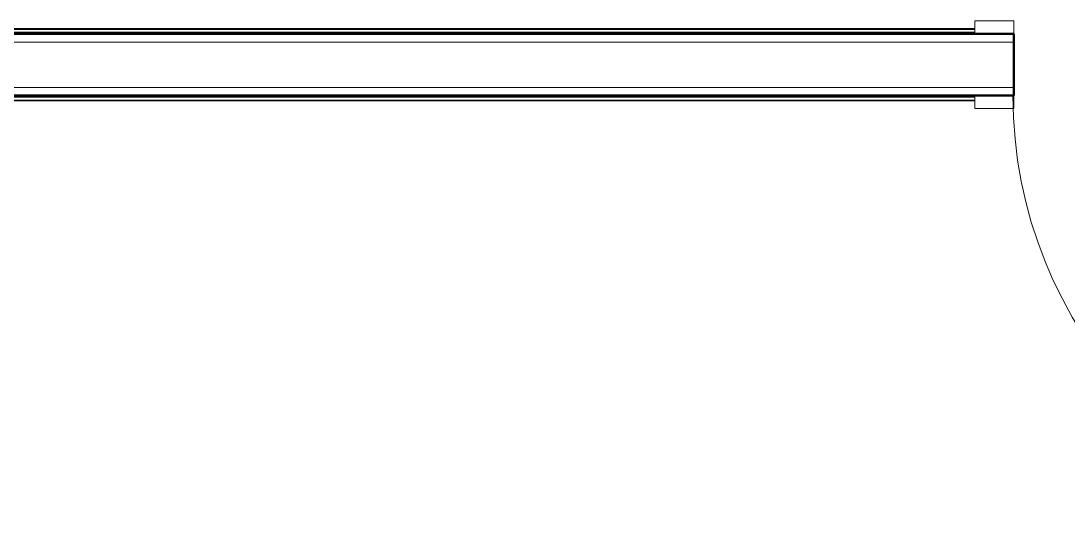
# Model space of a CAD drawing. Header units: inches. Extents: x -4235 to -464, y 9706 to 12425.
# Drawn here: x -3759 to -3678.3, y 10932.6 to 10972.3 of the extents above; entities that cross this region are included whole.
import ezdxf

# ---------------------------------------------------------------- set-up
doc = ezdxf.new("R2010")
doc.units = ezdxf.units.IN
doc.header["$MEASUREMENT"] = 0
for name, color, linetype, lineweight in [('0-1', 7, 'Continuous', 5), ('0-2', 254, 'Continuous', 9), ('A-DOOR-1', 7, 'Continuous', 9), ('A-DOOR-2', 90, 'Continuous', 20), ('A-DOOR-FRAM-1', 90, 'Continuous', 20), ('A-WALL-1', 250, 'Continuous', 50), ('A-WALL-2', 50, 'Continuous', 13), ('A-WALL-3', 10, 'Continuous', 9), ('A-WALL-4', 254, 'Continuous', 9), ('A-WALL-5', 7, 'Continuous', 9)]:
    doc.layers.add(name, color=color, linetype=linetype, lineweight=lineweight)

# ---------------------------------------------------------------- blocks, each defined once
blk = doc.blocks.new('Basic Wall _ INT - W4BØF - _5_8 GYP - 2X4 WOOD_BATT_ - 5_8 GYP_ - ___-3208728-BACKGROUND - 1ST FLOOR')
at = {"layer": 'A-WALL-3'}
for p, q in [((-3823.824, 10966.581), (-3823.824, 10966.557)), ((-3823.824, 10966.581), (-3823.199, 10966.581)), ((-3796.549, 10966.581), (-3791.799, 10966.581)), ((-3685.499, 10966.581), (-3682.513, 10966.581)), ((-3823.824, 10966.441), (-3823.824, 10966.379)), ((-3823.824, 10966.375), (-3823.824, 10966.23)), ((-3823.824, 10966.23), (-3823.824, 10966.167)), ((-3823.199, 10966.23), (-3823.824, 10966.23)), ((-3796.855, 10966.23), (-3796.962, 10966.23)), ((-3796.76, 10966.23), (-3796.843, 10966.23)), ((-3796.699, 10966.23), (-3796.751, 10966.23)), ((-3791.799, 10966.23), (-3796.549, 10966.23)), ((-3791.602, 10966.23), (-3791.654, 10966.23)), ((-3791.514, 10966.23), (-3791.596, 10966.23)), ((-3791.397, 10966.23), (-3791.505, 10966.23))]:
    blk.add_line(p, q, dxfattribs=at)
at = {"layer": 'A-WALL-4'}
for p, q in [((-3823.824, 10966.538), (-3823.824, 10966.581)), ((-3823.199, 10966.581), (-3796.549, 10966.581)), ((-3791.799, 10966.581), (-3685.499, 10966.581)), ((-3823.824, 10966.456), (-3823.824, 10966.538)), ((-3823.824, 10966.456), (-3823.199, 10966.456)), ((-3823.824, 10966.167), (-3823.824, 10966.456)), ((-3823.199, 10966.167), (-3823.824, 10966.167)), ((-3796.962, 10966.23), (-3823.199, 10966.23)), ((-3796.857, 10966.167), (-3796.962, 10966.167)), ((-3796.762, 10966.167), (-3796.843, 10966.167)), ((-3796.7, 10966.167), (-3796.751, 10966.167)), ((-3796.549, 10966.456), (-3795.946, 10966.456)), ((-3791.799, 10966.167), (-3796.549, 10966.167)), ((-3795.924, 10966.456), (-3791.821, 10966.456)), ((-3791.603, 10966.167), (-3791.654, 10966.167)), ((-3791.515, 10966.167), (-3791.596, 10966.167)), ((-3791.399, 10966.167), (-3791.505, 10966.167)), ((-3685.499, 10966.23), (-3791.385, 10966.23))]:
    blk.add_line(p, q, dxfattribs=at)
at = {"layer": 'A-WALL-5'}
for p, q in [((-3823.199, 10966.456), (-3796.549, 10966.456)), ((-3796.962, 10966.167), (-3823.199, 10966.167)), ((-3791.799, 10966.456), (-3685.499, 10966.456)), ((-3685.499, 10966.167), (-3791.385, 10966.167))]:
    blk.add_line(p, q, dxfattribs=at)
blk = doc.blocks.new('Basic Wall _ INT - W4BØF - _5_8 GYP - 2X4 WOOD_BATT_ - 5_8 GYP_ - ___-3208729-BACKGROUND - 1ST FLOOR')
at = {"layer": 'A-WALL-3'}
blk.add_line((-3685.499, 10971.331), (-3682.513, 10971.331), dxfattribs=at)
at = {"layer": 'A-WALL-4'}
for p, q in [((-3685.499, 10971.682), (-3823.199, 10971.682)), ((-3823.199, 10971.331), (-3685.499, 10971.331))]:
    blk.add_line(p, q, dxfattribs=at)
at = {"layer": 'A-WALL-5'}
for p, q in [((-3685.499, 10971.745), (-3823.199, 10971.745)), ((-3685.499, 10971.456), (-3823.199, 10971.456))]:
    blk.add_line(p, q, dxfattribs=at)
blk = doc.blocks.new('SWING - SINGLE - FLUSH - 2-10 x 6-8 - PRIVACY-3199405-BACKGROUND - 1ST FLOOR')
at = {"layer": 'A-DOOR-1'}
blk.add_arc((17, -2.375), 34.067, 180, 266.63431, dxfattribs=at)
at = {"layer": 'A-DOOR-2'}
for p, q in [((15, -2.375), (15, -36.383)), ((17, -2.375), (15, -2.375)), ((17, -2.375), (17, -36.383)), ((17, -36.383), (15, -36.383))]:
    blk.add_line(p, q, dxfattribs=at)
at = {"layer": 'A-DOOR-FRAM-1'}
for p, q in [((-20, 2.375), (-20, 3.375)), ((-20, 3.375), (-17, 3.375)), ((-17, 3.375), (-17, 2.375)), ((17, 2.375), (17, 3.375)), ((17, 3.375), (20, 3.375)), ((20, 3.375), (20, 2.375)), ((-17, 2.375), (-20, 2.375)), ((20, 2.375), (17, 2.375)), ((-20, -2.375), (-17, -2.375)), ((-20, -3.375), (-20, -2.375)), ((-17, -2.375), (-17, -3.375)), ((17, -2.375), (20, -2.375)), ((17, -3.375), (17, -2.375)), ((20, -2.375), (20, -3.375)), ((-17, -3.375), (-20, -3.375)), ((20, -3.375), (17, -3.375))]:
    blk.add_line(p, q, dxfattribs=at)
blk = doc.blocks.new('CTR - 1st Phase - Unit Layouts_rvt-1-BACKGROUND - 1ST FLOOR')
at = {"layer": 'A-WALL-1'}
for p, q in [((-3682.499, 10971.331), (-3823.824, 10971.331)), ((-3682.499, 10966.581), (-3682.499, 10971.331)), ((-3791.799, 10966.581), (-3682.499, 10966.581))]:
    blk.add_line(p, q, dxfattribs=at)
at = {"layer": 'A-WALL-2'}
for p, q in [((-3682.499, 10970.706), (-3823.199, 10970.706)), ((-3682.499, 10967.206), (-3792.424, 10967.206))]:
    blk.add_line(p, q, dxfattribs=at)
at = {"layer": 'A-WALL-3'}
for p, q in [((-3685.499, 10971.331), (-3823.199, 10971.331)), ((-3682.513, 10971.331), (-3685.499, 10971.331)), ((-3791.385, 10966.581), (-3685.499, 10966.581)), ((-3685.499, 10966.581), (-3682.513, 10966.581))]:
    blk.add_line(p, q, dxfattribs=at)
at = {"layer": 'A-WALL-4'}
blk.add_line((-3682.499, 10971.331), (-3682.499, 10966.581), dxfattribs=at)
at = {"layer": '0-2'}
for name, p in [('SWING - SINGLE - FLUSH - 2-10 x 6-8 - PRIVACY-3199405-BACKGROUND - 1ST FLOOR', (-3665.499, 10968.956)), ('Basic Wall _ INT - W4BØF - _5_8 GYP - 2X4 WOOD_BATT_ - 5_8 GYP_ - ___-3208729-BACKGROUND - 1ST FLOOR', (0, 0)), ('Basic Wall _ INT - W4BØF - _5_8 GYP - 2X4 WOOD_BATT_ - 5_8 GYP_ - ___-3208728-BACKGROUND - 1ST FLOOR', (0, 0))]:
    blk.add_blockref(name, p, dxfattribs=at)

msp = doc.modelspace()

# ---------------------------------------------------------------- block references
at = {"layer": '0-1'}
msp.add_blockref('CTR - 1st Phase - Unit Layouts_rvt-1-BACKGROUND - 1ST FLOOR', (0, 0), dxfattribs=at)

doc.saveas('drawing.dxf')
